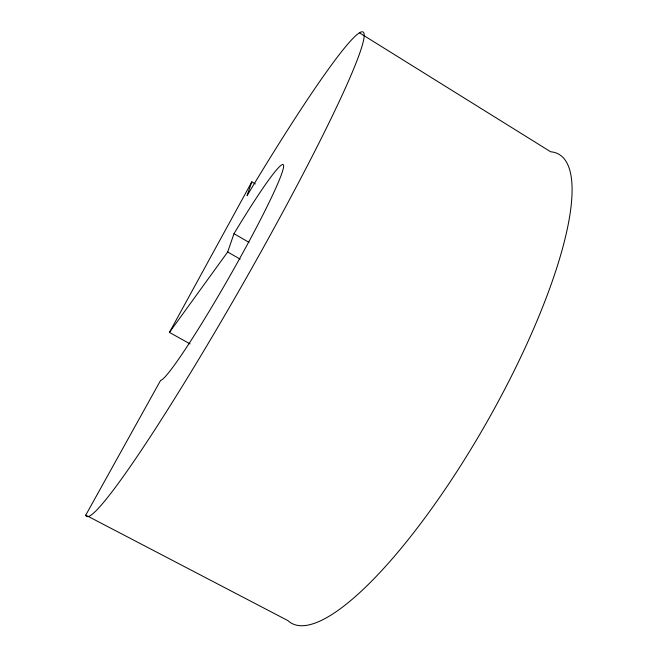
<?xml version="1.0" encoding="UTF-8"?>
<svg xmlns="http://www.w3.org/2000/svg" width="658" height="658" viewBox="0 0 658 658"><rect width="100%" height="100%" fill="white"/><g stroke="black" fill="none" stroke-linecap="round" stroke-linejoin="round"><path stroke-width="0.99" d="M190.08 343.912L169.427 332.405L227.684 251.989L233.985 233.68A124.148 8.941 -60.3 0 1 283.458 167.642A124.148 8.941 -60.3 0 1 225.102 284.322A124.148 8.941 -60.3 0 1 160.61 380.373L85.762 515.14L287.916 620.609A269.936 70.184 -60.3 0 0 490.259 416.078A269.936 70.184 -60.3 0 0 550.647 151.776L359.589 32.9M255.353 183.936L251.817 181.855L247.063 195.665A278.729 20.497 -60.3 0 1 363.635 39.899A278.729 20.497 -60.3 0 1 223.161 318.11A278.729 20.497 -60.3 0 1 85.762 515.14M169.427 332.405L251.817 181.855M227.684 251.989L240.137 259.145M233.985 233.68L249.037 242.391"/></g></svg>
